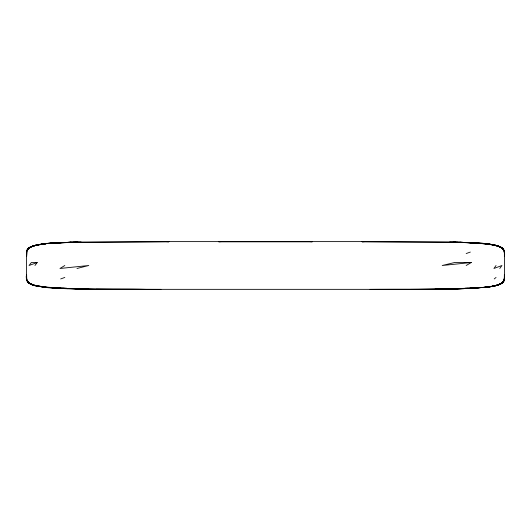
<?xml version="1.0" encoding="UTF-8"?>
<svg xmlns="http://www.w3.org/2000/svg" width="531" height="531" viewBox="0 0 531 531"><rect width="100%" height="100%" fill="white"/><g stroke="black" fill="none" stroke-linecap="round" stroke-linejoin="round"><path stroke-width="0.8" d="M456.627 242.136C471.468 243.39 487.425 241.545 501.423 247.479C504.842 249.112 504.689 253.353 504.384 256.539C505.266 252.51 504.038 247.698 499.591 246.57C486.808 242.342 473.008 243.079 459.74 242.229L484.531 243.596L496.81 245.634M504.384 256.539L504.377 251.807M504.238 250.951L503.939 250.101L504.45 253.552L504.417 278.848L503.109 282.173L499.578 284.43L491.109 286.567L476.174 288.061L451.43 288.977L418.189 289.342L112.738 289.342L76.212 288.91L46.489 287.404L34.223 285.373L29.59 283.527L27.42 281.569L26.583 278.848L26.55 253.552C26.006 250.267 28.435 247.506 31.409 246.57C44.206 242.348 58.005 243.052 71.287 242.229L46.469 243.596L34.19 245.634M502.97 282.313C505.014 280.262 504.331 277.049 504.384 274.461C504.589 277.574 504.888 281.729 501.603 283.408C491.281 288.525 479.015 287.052 467.964 288.479L484.511 287.404L494.082 286.023L500.175 284.178L502.976 282.313L504.244 280.029L503.952 280.866M504.238 280.029L504.384 274.461M504.384 279.173L504.443 277.447C504.616 285.877 493.624 285.844 487.617 287.052C448.536 290.49 409.222 288.95 370.041 289.375M504.45 277.447L503.946 280.906M26.782 251.336L26.616 256.539C26.318 253.36 26.158 249.112 29.577 247.479C43.522 241.559 59.419 243.39 74.201 242.143M26.762 250.951L27.054 250.101L26.616 256.539M28.024 249.689L28.614 248.143L29.577 247.479M502.976 281.311L502.386 282.857L501.41 283.527M27.937 248.78L26.809 250.771L28.614 248.143L32.298 246.231M503.063 282.22L504.191 280.229C502.359 284.331 497.62 285.193 493.704 286.09M26.862 250.599C28.349 246.988 32.676 246.092 36.068 245.176L30.825 246.829L28.574 248.176M496.047 265.5L493.923 268.487L501.961 265.5L499.771 268.487M34.953 265.5L37.203 262.513L31.375 262.513L29.039 265.5L37.203 262.513M503.103 282.173L503.607 281.53M27.42 249.444L27.911 248.807M27.42 249.431C31.475 245.428 37.655 244.798 43.057 243.981M503.58 281.569C496.193 287.749 485.46 286.986 476.367 287.888M494.235 278.934L496.047 277.447M502.452 282.804L500.209 284.158M501.749 283.315L502.293 282.923M64.822 265.5L59.95 268.487L88.777 265.5L76.975 268.487M466.178 265.5L471.309 262.513L454.649 262.513L442.223 265.5L471.309 262.513M501.125 283.693C493.425 287.185 484.71 287.397 476.4 287.736M486.124 287.019L484.537 287.404L496.047 285.565L501.961 283.169L500.375 283.554M498.642 284.789L500.175 284.178M60.68 278.934L64.822 277.447M466.178 253.552L470.34 252.066M30.791 246.842C45.852 241.837 62.12 242.979 77.772 242.056L70.351 242.421M36.068 245.176L32.61 246.125C45.162 242.621 58.37 242.893 71.287 242.229L59.631 242.674M496.047 285.565L496.863 285.346M30.625 247.446L29.039 247.824L34.953 245.435L46.462 243.596L56.346 243.112M44.876 243.981L46.462 243.596L39.493 244.512M491.109 286.567L495.045 285.811M484.537 287.404L490.637 286.634M484.445 287.397L487.617 287.052M75.701 242.103L78.993 242.461L168.865 241.804L166.442 241.618L167.982 241.605M363.018 241.605L364.558 241.618L362.142 241.831L455.512 242.315L453.235 242.07L454.695 242.09M52.483 243.092L58.802 242.72M455.246 288.612L434.955 289.229L473.094 288.081M59.645 242.946L67.882 242.541M463.291 288.658L476.174 288.061L441.792 289.096M59.432 242.68L77.765 242.07M465.01 288.207L468.262 288.074M454.788 288.91L466.178 288.552L449.923 289.017L466.178 288.552M67.709 242.342L81.077 241.983M75.448 242.109L77.772 242.056M77.699 242.056L168.898 241.605M76.212 242.09L76.962 242.076M410.689 289.375L440.139 289.13M384.975 289.395L435.181 289.236M311.352 241.605L309.812 241.618L312.235 241.804L218.765 241.804L221.188 241.618L219.648 241.605M362.102 241.605L453.301 242.056M166.442 241.618L364.558 241.618M75.754 288.612L88.777 289.143L54.826 288.061L96.138 289.236L160.959 289.375M26.762 280.029L26.616 274.461C24.572 281.364 30.818 285.539 36.918 286.023C72.979 291.28 109.738 288.233 146.025 289.395M96.138 289.236L120.484 289.375M454.038 242.076L454.788 242.09M460.649 242.421L453.228 242.056L455.299 242.103M449.704 241.977L474.887 242.859L490.936 244.406L500.209 246.842L502.386 248.143L504.191 250.771L501.423 247.479M453.228 242.056L463.158 242.335M27.054 280.906L26.809 280.229L28.614 282.857C44.544 290.231 62.977 287.49 80.008 288.99M474.887 242.859L459.693 242.242M465.939 242.501L472.079 242.727M35.955 285.811L46.469 287.404L54.6 287.736M62.738 288.074L66.806 288.24M466.178 242.448L478.517 243.092M463.118 242.541L471.355 242.946M474.654 243.112C483.86 243.915 494.235 243.152 502.426 248.176M34.137 285.346L46.469 287.404L54.686 287.888M57.972 288.081L67.842 288.665M62.983 288.472L39.599 286.508L46.462 287.404L44.876 287.019M472.159 242.713L491.507 244.512M487.943 243.981L496.877 245.654L502.386 248.143L502.976 249.689M27.048 280.866L26.756 280.029C29.749 287.291 40.688 285.399 46.462 287.404M26.862 280.401C29.112 285.193 35.398 285.452 39.891 286.567M494.932 245.176L498.39 246.125L494.932 245.176C498.324 246.092 502.651 246.988 504.138 250.599M486.124 243.981L484.537 243.596L496.047 245.435L501.961 247.824L500.375 247.446M30.625 283.554L29.039 283.169L34.953 285.565M36.002 285.811L30.791 284.158L28.548 282.804M30.825 284.178L32.358 284.789M498.702 246.231L500.209 246.842M29.59 283.527L28.614 282.857L28.024 281.311M503.063 248.78L503.58 249.431M27.42 281.569L27.937 282.22M503.083 248.807L503.587 249.444M27.393 281.53L27.897 282.173M504.218 251.336L504.45 253.552M26.782 279.664L26.55 277.447L26.616 279.173"/></g></svg>
